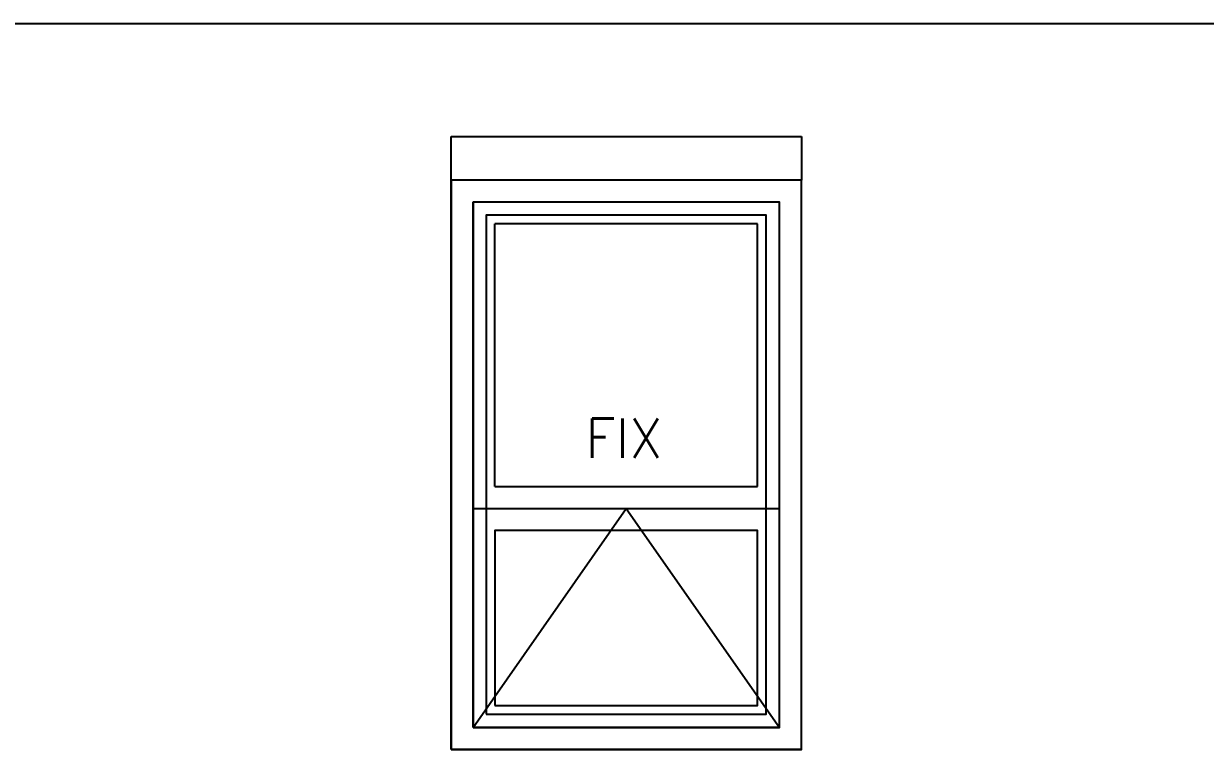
# Model space of a CAD drawing. Extents: x 32549 to 39694, y 7645 to 11950.
# Drawn here: x 33193.4 to 33463.4, y 11267.9 to 11433.6 of the extents above; entities that cross this region are included whole.
import ezdxf

# ---------------------------------------------------------------- set-up
doc = ezdxf.new("R2010")
doc.units = 0
doc.header["$LTSCALE"] = 80
doc.header["$MEASUREMENT"] = 0
doc.layers.get('0').update_dxf_attribs({"linetype": 'CONTINUOUS'})
for name, color, linetype in [('C3', 3, 'CONTINUOUS'), ('C7', 7, 'CONTINUOUS'), ('DIM', 4, 'CONTINUOUS'), ('PAINT', 11, 'CONTINUOUS'), ('RAILING', 4, 'CONTINUOUS'), ('TEXT', 3, 'CONTINUOUS'), ('WINDOW', 6, 'CONTINUOUS'), ('WINDOW1', 6, 'CONTINUOUS')]:
    doc.layers.add(name, color=color, linetype=linetype)
doc.styles.add('SIMPLEX', font='SIMPLEX.SHX')

# ---------------------------------------------------------------- blocks, each defined once
blk = doc.blocks.new('A$C72127FA2')
at = {"layer": 'C7'}
for p, q in [((0, 10), (80, 10)), ((0, 0), (0, 10)), ((80, 10), (80, 0)), ((80, 0), (0, 0))]:
    blk.add_line(p, q, dxfattribs=at)
blk = doc.blocks.new('A$C45090A7F')
at = {"linetype": 'Continuous'}
blk.add_blockref('A$C72127FA2', (0, 0), dxfattribs=at)
blk = doc.blocks.new('A$C482A1449')
at = {"layer": 'PAINT'}
for p, q in [((70, 120), (10, 120)), ((10, 60), (10, 120)), ((70, 60), (70, 120)), ((10, 60), (70, 60))]:
    blk.add_line(p, q, dxfattribs=at)
at = {"layer": 'PAINT', "linetype": 'Continuous'}
blk.add_lwpolyline([(5, 5), (40, 55), (75, 5)], dxfattribs=at)
blk.add_lwpolyline([(10, 10), (70, 10), (70, 50), (10, 50)], close=True, dxfattribs=at)
at = {"layer": 'WINDOW1'}
for p, q in [((0, 0), (0, 130)), ((80, 130), (0, 130)), ((80, 0), (80, 130)), ((5, 5), (5, 125)), ((75, 125), (5, 125)), ((75, 5), (75, 125)), ((5, 55), (75, 55)), ((75, 5), (5, 5)), ((80, 0), (0, 0))]:
    blk.add_line(p, q, dxfattribs=at)
at = {"layer": 'C3', "style": 'SIMPLEX'}
blk.add_text('FIX', height=9, dxfattribs=at).set_placement((30.63, 66.56))

msp = doc.modelspace()

# ---------------------------------------------------------------- linework, layer by layer
at = {"layer": 'TEXT'}
msp.add_line((32910.35, 11433.64), (33883.05, 11433.64), dxfattribs=at)
at = {"layer": 'WINDOW'}
for points in [[(33296.05, 11272.89), (33366.05, 11272.89), (33366.05, 11392.89), (33296.05, 11392.89)], [(33296.05, 11272.89), (33366.05, 11272.89), (33366.05, 11392.89), (33296.05, 11392.89)], [(33299.05, 11275.89), (33363.05, 11275.89), (33363.05, 11389.89), (33299.05, 11389.89)], [(33299.05, 11275.89), (33363.05, 11275.89), (33363.05, 11389.89), (33299.05, 11389.89)]]:
    msp.add_lwpolyline(points, close=True, dxfattribs=at)
at = {"layer": 'WINDOW1'}
msp.add_lwpolyline([(33291.05, 11267.89), (33371.05, 11267.89), (33371.05, 11397.89), (33291.05, 11397.89)], close=True, dxfattribs=at)
msp.add_lwpolyline([(33291.05, 11267.89), (33371.05, 11267.89), (33371.05, 11397.89), (33291.05, 11397.89)], close=True, dxfattribs=at)

# ---------------------------------------------------------------- block references
at = {"layer": 'DIM', "linetype": 'Continuous'}
msp.add_blockref('A$C45090A7F', (33291.05, 11397.89), dxfattribs=at)
at = {"layer": 'RAILING'}
msp.add_blockref('A$C482A1449', (33291.05, 11267.89), dxfattribs=at)

doc.saveas('drawing.dxf')
